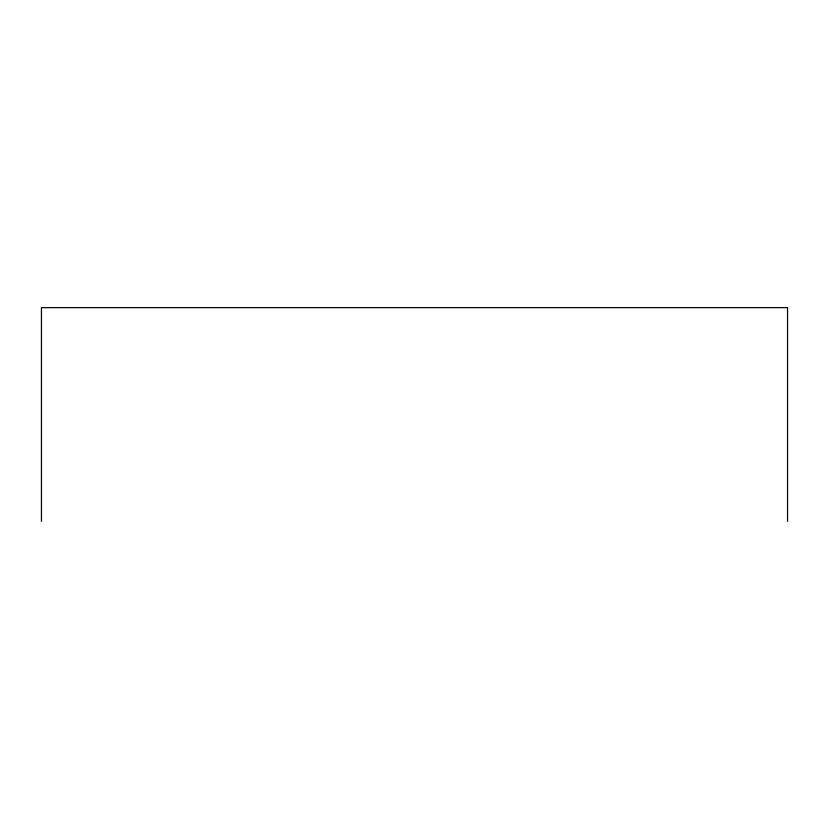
<?xml version="1.0" encoding="UTF-8"?>
<svg xmlns="http://www.w3.org/2000/svg" width="829" height="829" viewBox="0 0 829 829"><rect width="100%" height="100%" fill="white"/><g stroke="black" fill="none" stroke-linecap="round" stroke-linejoin="round"><path stroke-width="1.24" d="M787.55 521.358L787.55 307.642L41.45 307.642L41.45 521.358"/></g></svg>
